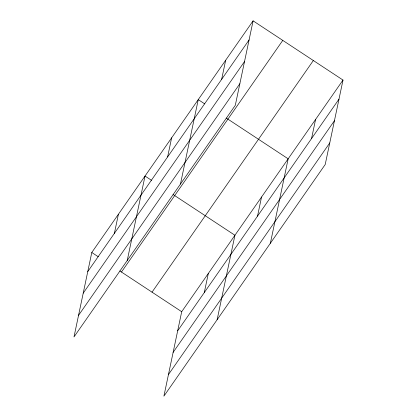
<?xml version="1.0" encoding="UTF-8"?>
<svg xmlns="http://www.w3.org/2000/svg" width="417" height="417" viewBox="0 0 417 417"><rect width="100%" height="100%" fill="white"/><g stroke="black" fill="none" stroke-linecap="round" stroke-linejoin="round"><path stroke-width="0.63" d="M253.098 20.85L91.787 252.493L73.991 336.941L235.303 105.298L253.098 20.85L343.009 80.059L325.213 164.507L163.902 396.15L181.697 311.702L343.009 80.059M114.378 233.379L118.407 214.275M127.227 260.5L145.022 176.052L151.496 180.316M167.613 156.938L171.637 137.829M180.457 184.053L198.252 99.611L204.726 103.875M221.651 79.334L225.675 60.23M204.283 292.588L208.312 273.484M217.132 319.709L234.927 235.261L173.071 194.525M257.518 216.147L261.542 197.038M270.367 243.262L288.163 158.82L226.306 118.084M311.556 138.543L315.586 119.439M87.763 271.603L249.074 39.954M83.218 293.161L244.529 61.518M78.537 315.377L239.848 83.734M121.456 272.035L282.768 40.386M152.028 292.166L313.339 60.522M177.668 330.811L338.979 99.163M173.123 352.37L334.439 120.727M168.442 374.586L329.753 142.942M91.787 252.493L98.261 256.757M119.841 270.967L181.697 311.702"/></g></svg>
